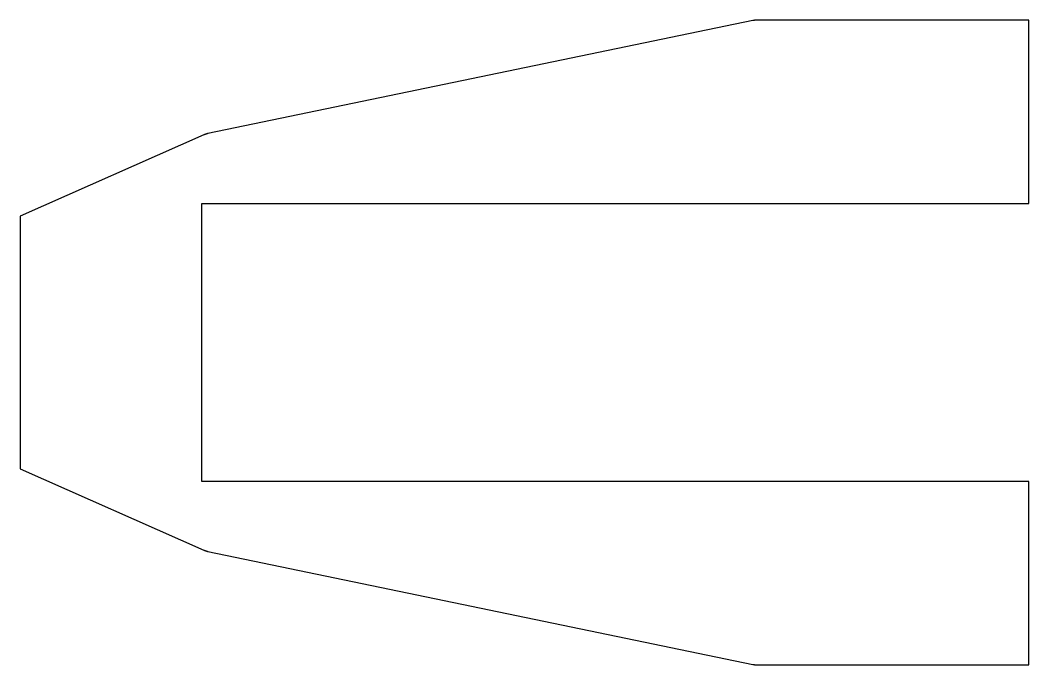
# Model space of a CAD drawing. Header units: millimetres. Extents: x -33 to 149, y -33 to 83.
import ezdxf

# ---------------------------------------------------------------- set-up
doc = ezdxf.new("R2010")
doc.units = ezdxf.units.MM

msp = doc.modelspace()

# ---------------------------------------------------------------- linework, layer by layer
for p, q in [((99.11, 82.92), (1.06, 62.58)), ((1.06, -12.58), (99.11, -32.92))]:
    msp.add_line(p, q)
for points in [[(99.88, -33), (148.73, -33), (148.73, 0), (0, 0), (0, 50), (148.73, 50), (148.73, 83), (99.88, 83)], [(0.36, 62.36), (-32.66, 47.74), (-32.66, 2.26), (0.36, -12.36)]]:
    msp.add_lwpolyline(points)
for points, knots in [([(99.88, 83), (99.86, 83), (99.82, 83), (99.76, 83), (99.71, 83), (99.67, 82.99), (99.61, 82.99), (99.57, 82.99), (99.51, 82.98), (99.47, 82.98), (99.42, 82.97), (99.37, 82.97), (99.32, 82.96), (99.28, 82.95), (99.23, 82.94), (99.17, 82.93), (99.13, 82.93), (99.11, 82.92)], [-4.9584082, -4.9584082, -4.9584082, -4.9584082, -4.9379066, -4.917405, -4.9071542, -4.8866526, -4.8764018, -4.8559002, -4.8456494, -4.8251478, -4.814897, -4.7943954, -4.7841446, -4.763643, -4.7533922, -4.7328906, -4.712389, -4.712389, -4.712389, -4.712389]), ([(1.06, 62.58), (1.04, 62.58), (1, 62.57), (0.95, 62.56), (0.9, 62.54), (0.86, 62.53), (0.81, 62.52), (0.77, 62.51), (0.72, 62.49), (0.68, 62.48), (0.63, 62.46), (0.59, 62.45), (0.53, 62.43), (0.46, 62.4), (0.4, 62.37), (0.36, 62.36)], [-5.2044274, -5.2044274, -5.2044274, -5.2044274, -5.1839258, -5.1634242, -5.1531734, -5.1326718, -5.122421, -5.1019194, -5.0916686, -5.071167, -5.0609162, -5.0404146, -5.0301638, -4.9994114, -4.9584082, -4.9584082, -4.9584082, -4.9584082]), ([(0.36, -12.36), (0.38, -12.37), (0.41, -12.38), (0.46, -12.4), (0.51, -12.42), (0.54, -12.43), (0.59, -12.45), (0.63, -12.46), (0.68, -12.48), (0.72, -12.49), (0.77, -12.51), (0.81, -12.52), (0.86, -12.53), (0.9, -12.54), (0.95, -12.56), (1, -12.57), (1.04, -12.58), (1.06, -12.58)], [-1.3247771, -1.3247771, -1.3247771, -1.3247771, -1.3042755, -1.2837739, -1.2735231, -1.2530215, -1.2427707, -1.2222691, -1.2120183, -1.1915167, -1.1812659, -1.1607643, -1.1505135, -1.1300119, -1.1197611, -1.0992595, -1.0787579, -1.0787579, -1.0787579, -1.0787579]), ([(99.11, -32.92), (99.13, -32.93), (99.17, -32.93), (99.23, -32.94), (99.28, -32.95), (99.32, -32.96), (99.37, -32.97), (99.42, -32.97), (99.47, -32.98), (99.51, -32.98), (99.57, -32.99), (99.61, -32.99), (99.67, -32.99), (99.71, -33), (99.76, -33), (99.82, -33), (99.86, -33), (99.88, -33)], [-1.5707963, -1.5707963, -1.5707963, -1.5707963, -1.5502947, -1.5297931, -1.5195423, -1.4990407, -1.4887899, -1.4682883, -1.4580375, -1.4375359, -1.4272851, -1.4067835, -1.3965327, -1.3760311, -1.3657803, -1.3452787, -1.3247771, -1.3247771, -1.3247771, -1.3247771])]:
    msp.add_open_spline(points, degree=3, knots=knots)

doc.saveas('drawing.dxf')
